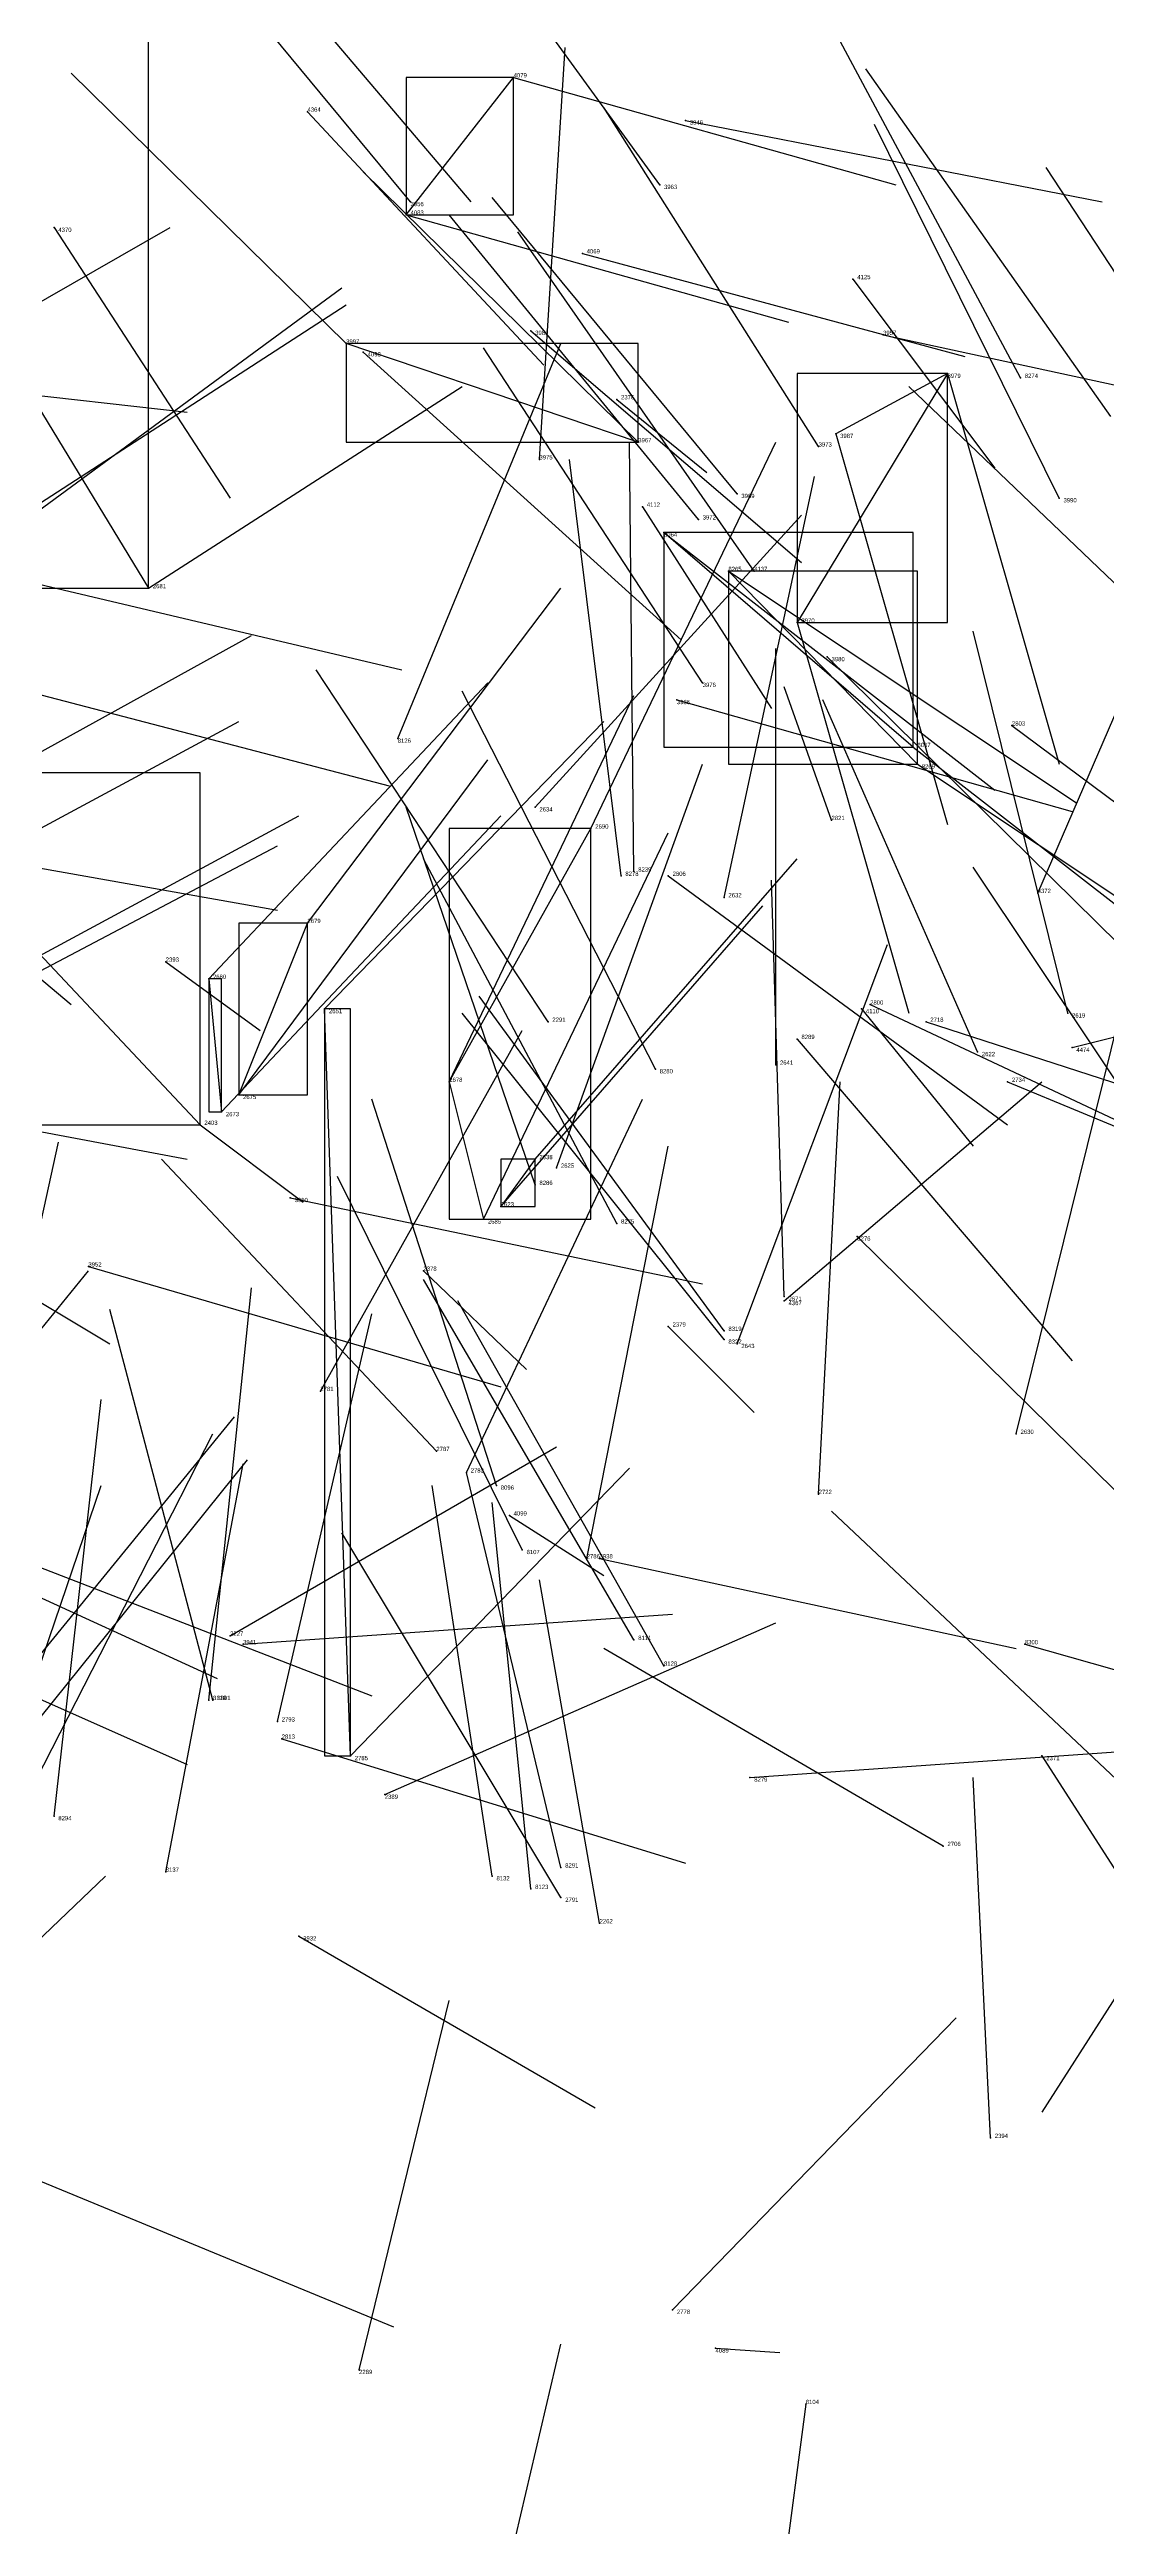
# Model space of a CAD drawing. Extents: x 59.1 to 70.8, y 600.3 to 605.1.
# Drawn here: x 67.192 to 67.438, y 603.293 to 603.869 of the extents above; entities that cross this region are included whole.
import ezdxf

# ---------------------------------------------------------------- set-up
doc = ezdxf.new("R2010")
doc.units = 0
for name, color, linetype in [('Clients', 3, 'CONTINUOUS'), ('Facilities', 3, 'CONTINUOUS'), ('Facilities_lines', 3, 'CONTINUOUS'), ('Min_max_boxes', 1, 'CONTINUOUS'), ('Normals', 1, 'CONTINUOUS'), ('Source_points', 5, 'CONTINUOUS'), ('Text', 3, 'CONTINUOUS')]:
    doc.layers.add(name, color=color, linetype=linetype)

msp = doc.modelspace()

# ---------------------------------------------------------------- linework, layer by layer
at = {"layer": 'Clients', "color": 5}
for p in [(67.3, 603.863, 455.145), (67.261, 603.801, 458.218), (67.375, 603.78, 458.316), (67.335, 603.757, 458.496), (67.35, 603.748, 458.585), (67.215, 603.744, 451.6), (67.366, 603.736, 458.344), (67.318, 603.688, 451.539), (67.252, 603.666, 451.606), (67.256, 603.646, 451.485), (67.232, 603.622, 451.552), (67.227, 603.619, 448.531), (67.297, 603.6, 451.458), (67.293, 603.597, 451.522)]:
    msp.add_point(p, dxfattribs=at)
at = {"layer": 'Facilities', "color": 3}
for p in [(67.252, 603.855, 457.975), (67.34, 603.853, 454.955), (67.334, 603.838, 458.075), (67.275, 603.831, 455.132), (67.276, 603.834, 458.036), (67.193, 603.828, 457.966), (67.316, 603.822, 455.109), (67.379, 603.816, 455.818), (67.304, 603.804, 458.092), (67.386, 603.803, 454.803), (67.265, 603.799, 455.652), (67.401, 603.794, 458.379), (67.418, 603.793, 458.643), (67.324, 603.788, 448.491), (67.329, 603.778, 458.15), (67.371, 603.777, 458.216), (67.306, 603.774, 458.402), (67.352, 603.766, 458.126), (67.33, 603.763, 455.833), (67.343, 603.76, 458.215), (67.427, 603.765, 458.438), (67.356, 603.748, 458.277), (67.373, 603.728, 458.411), (67.344, 603.722, 458.306), (67.338, 603.718, 458.366), (67.273, 603.709, 462.153), (67.416, 603.712, 452.311), (67.393, 603.707, 458.473), (67.394, 603.703, 458.543), (67.305, 603.693, 451.47), (67.374, 603.69, 449.051), (67.325, 603.677, 458.674), (67.328, 603.678, 458.755), (67.336, 603.677, 452.3), (67.422, 603.673, 457.54), (67.349, 603.672, 451.45), (67.219, 603.657, 448.512), (67.229, 603.653, 451.554), (67.381, 603.646, 455.786), (67.383, 603.647, 452.012), (67.429, 603.645, 451.361), (67.308, 603.643, 453.176), (67.366, 603.639, 458.66), (67.396, 603.643, 451.937), (67.361, 603.633, 451.491), (67.408, 603.636, 451.338), (67.43, 603.637, 453.264), (67.285, 603.629, 451.535), (67.333, 603.632, 458.761), (67.415, 603.629, 451.867), (67.236, 603.626, 451.613), (67.305, 603.611, 451.466), (67.305, 603.605, 458.95), (67.31, 603.609, 451.493), (67.248, 603.602, 454.8), (67.324, 603.596, 458.875), (67.38, 603.593, 458.821), (67.201, 603.586, 454.737), (67.279, 603.585, 448.497), (67.363, 603.579, 451.392), (67.363, 603.578, 457.54), (67.336, 603.572, 448.457), (67.349, 603.571, 458.933), (67.349, 603.569, 458.86), (67.352, 603.568, 451.452), (67.255, 603.557, 452.154), (67.417, 603.547, 451.385), (67.282, 603.543, 452.471), (67.289, 603.538, 452.085), (67.296, 603.535, 459.558), (67.371, 603.533, 451.788), (67.299, 603.528, 455.638), (67.302, 603.52, 459.05), (67.317, 603.518, 452.016), (67.32, 603.518, 454.617), (67.234, 603.5, 452.537), (67.237, 603.498, 454.776), (67.328, 603.499, 459.037), (67.419, 603.498, 461.396), (67.335, 603.493, 459.103), (67.229, 603.485, 459.372), (67.23, 603.485, 459.272), (67.245, 603.48, 452.252), (67.246, 603.476, 449.263), (67.262, 603.472, 452.468), (67.423, 603.472, 448.447), (67.355, 603.467, 458.519), (67.27, 603.463, 448.986), (67.193, 603.458, 459.43), (67.4, 603.451, 451.965), (67.219, 603.445, 459.399), (67.295, 603.444, 459.248), (67.311, 603.446, 459.164), (67.304, 603.441, 459.346), (67.311, 603.439, 452.24), (67.32, 603.433, 449.58), (67.25, 603.43, 454.555), (67.411, 603.383, 448.841), (67.337, 603.343, 452.433), (67.347, 603.334, 455.769), (67.264, 603.329, 449.551), (67.368, 603.321, 459.71)]:
    msp.add_point(p, dxfattribs=at)
at = {"layer": 'Facilities_lines', "color": 3}
for p, q in [((67.103, 603.928, 451.488), (67.215, 603.744, 451.6)), ((67.275, 603.831, 455.132), (67.3, 603.863, 455.145)), ((67.329, 603.778, 458.15), (67.261, 603.801, 458.218)), ((67.401, 603.794, 458.379), (67.366, 603.736, 458.344)), ((67.401, 603.794, 458.379), (67.375, 603.78, 458.316)), ((67.393, 603.707, 458.473), (67.335, 603.757, 458.496)), ((67.394, 603.703, 458.543), (67.35, 603.748, 458.585)), ((67.15, 603.701, 448.588), (67.227, 603.619, 448.531)), ((67.285, 603.629, 451.535), (67.318, 603.688, 451.539)), ((67.236, 603.626, 451.613), (67.252, 603.666, 451.606)), ((67.229, 603.653, 451.554), (67.232, 603.622, 451.552)), ((67.262, 603.472, 452.468), (67.256, 603.646, 451.485)), ((67.285, 603.629, 451.535), (67.293, 603.597, 451.522)), ((67.305, 603.611, 451.466), (67.297, 603.6, 451.458))]:
    msp.add_line(p, q, dxfattribs=at)
at = {"layer": 'Min_max_boxes', "color": 1}
for p, q in [((67.215, 603.744, 451.488), (67.215, 603.928, 451.488)), ((67.215, 603.744, 451.6), (67.215, 603.928, 451.6)), ((67.3, 603.863, 455.132), (67.275, 603.863, 455.132)), ((67.275, 603.863, 455.132), (67.275, 603.831, 455.132)), ((67.3, 603.863, 455.145), (67.275, 603.863, 455.145)), ((67.275, 603.863, 455.145), (67.275, 603.831, 455.145)), ((67.275, 603.863, 455.132), (67.275, 603.863, 455.145)), ((67.3, 603.831, 455.132), (67.3, 603.863, 455.132)), ((67.3, 603.831, 455.145), (67.3, 603.863, 455.145)), ((67.3, 603.863, 455.132), (67.3, 603.863, 455.145)), ((67.275, 603.831, 455.132), (67.3, 603.831, 455.132)), ((67.275, 603.831, 455.145), (67.3, 603.831, 455.145)), ((67.275, 603.831, 455.132), (67.275, 603.831, 455.145)), ((67.3, 603.831, 455.132), (67.3, 603.831, 455.145)), ((67.329, 603.801, 458.15), (67.261, 603.801, 458.15)), ((67.261, 603.801, 458.15), (67.261, 603.778, 458.15)), ((67.329, 603.801, 458.218), (67.261, 603.801, 458.218)), ((67.261, 603.801, 458.218), (67.261, 603.778, 458.218)), ((67.261, 603.801, 458.15), (67.261, 603.801, 458.218)), ((67.329, 603.778, 458.15), (67.329, 603.801, 458.15)), ((67.329, 603.778, 458.218), (67.329, 603.801, 458.218)), ((67.329, 603.801, 458.15), (67.329, 603.801, 458.218)), ((67.401, 603.794, 458.316), (67.366, 603.794, 458.316)), ((67.366, 603.794, 458.316), (67.366, 603.736, 458.316)), ((67.401, 603.794, 458.379), (67.366, 603.794, 458.379)), ((67.366, 603.794, 458.379), (67.366, 603.736, 458.379)), ((67.366, 603.794, 458.316), (67.366, 603.794, 458.379)), ((67.401, 603.736, 458.316), (67.401, 603.794, 458.316)), ((67.401, 603.736, 458.379), (67.401, 603.794, 458.379)), ((67.401, 603.794, 458.316), (67.401, 603.794, 458.379)), ((67.261, 603.778, 458.15), (67.329, 603.778, 458.15)), ((67.261, 603.778, 458.218), (67.329, 603.778, 458.218)), ((67.261, 603.778, 458.15), (67.261, 603.778, 458.218)), ((67.329, 603.778, 458.15), (67.329, 603.778, 458.218)), ((67.393, 603.757, 458.473), (67.335, 603.757, 458.473)), ((67.335, 603.757, 458.473), (67.335, 603.707, 458.473)), ((67.393, 603.757, 458.496), (67.335, 603.757, 458.496)), ((67.335, 603.757, 458.496), (67.335, 603.707, 458.496)), ((67.335, 603.757, 458.473), (67.335, 603.757, 458.496)), ((67.393, 603.707, 458.473), (67.393, 603.757, 458.473)), ((67.393, 603.707, 458.496), (67.393, 603.757, 458.496)), ((67.393, 603.757, 458.473), (67.393, 603.757, 458.496)), ((67.394, 603.748, 458.543), (67.35, 603.748, 458.543)), ((67.35, 603.748, 458.543), (67.35, 603.703, 458.543)), ((67.394, 603.748, 458.585), (67.35, 603.748, 458.585)), ((67.35, 603.748, 458.585), (67.35, 603.703, 458.585)), ((67.35, 603.748, 458.543), (67.35, 603.748, 458.585)), ((67.394, 603.703, 458.543), (67.394, 603.748, 458.543)), ((67.394, 603.703, 458.585), (67.394, 603.748, 458.585)), ((67.394, 603.748, 458.543), (67.394, 603.748, 458.585)), ((67.103, 603.744, 451.488), (67.215, 603.744, 451.488)), ((67.103, 603.744, 451.6), (67.215, 603.744, 451.6)), ((67.215, 603.744, 451.488), (67.215, 603.744, 451.6)), ((67.366, 603.736, 458.316), (67.401, 603.736, 458.316)), ((67.366, 603.736, 458.379), (67.401, 603.736, 458.379)), ((67.366, 603.736, 458.316), (67.366, 603.736, 458.379)), ((67.401, 603.736, 458.316), (67.401, 603.736, 458.379)), ((67.335, 603.707, 458.473), (67.393, 603.707, 458.473)), ((67.335, 603.707, 458.496), (67.393, 603.707, 458.496)), ((67.335, 603.707, 458.473), (67.335, 603.707, 458.496)), ((67.35, 603.703, 458.543), (67.394, 603.703, 458.543)), ((67.35, 603.703, 458.585), (67.394, 603.703, 458.585)), ((67.35, 603.703, 458.543), (67.35, 603.703, 458.585)), ((67.393, 603.707, 458.473), (67.393, 603.707, 458.496)), ((67.394, 603.703, 458.543), (67.394, 603.703, 458.585)), ((67.227, 603.701, 448.531), (67.15, 603.701, 448.531)), ((67.227, 603.701, 448.588), (67.15, 603.701, 448.588)), ((67.227, 603.619, 448.531), (67.227, 603.701, 448.531)), ((67.227, 603.619, 448.588), (67.227, 603.701, 448.588)), ((67.227, 603.701, 448.531), (67.227, 603.701, 448.588)), ((67.318, 603.688, 451.522), (67.285, 603.688, 451.522)), ((67.285, 603.688, 451.522), (67.285, 603.597, 451.522)), ((67.318, 603.688, 451.539), (67.285, 603.688, 451.539)), ((67.285, 603.688, 451.539), (67.285, 603.597, 451.539)), ((67.285, 603.688, 451.522), (67.285, 603.688, 451.539)), ((67.318, 603.597, 451.522), (67.318, 603.688, 451.522)), ((67.318, 603.597, 451.539), (67.318, 603.688, 451.539)), ((67.318, 603.688, 451.522), (67.318, 603.688, 451.539)), ((67.252, 603.666, 451.606), (67.236, 603.666, 451.606)), ((67.236, 603.666, 451.606), (67.236, 603.626, 451.606)), ((67.252, 603.666, 451.613), (67.236, 603.666, 451.613)), ((67.236, 603.666, 451.613), (67.236, 603.626, 451.613)), ((67.236, 603.666, 451.606), (67.236, 603.666, 451.613)), ((67.252, 603.626, 451.606), (67.252, 603.666, 451.606)), ((67.252, 603.626, 451.613), (67.252, 603.666, 451.613)), ((67.252, 603.666, 451.606), (67.252, 603.666, 451.613)), ((67.232, 603.653, 451.552), (67.229, 603.653, 451.552)), ((67.229, 603.653, 451.552), (67.229, 603.622, 451.552)), ((67.232, 603.653, 451.554), (67.229, 603.653, 451.554)), ((67.229, 603.653, 451.554), (67.229, 603.622, 451.554)), ((67.229, 603.653, 451.552), (67.229, 603.653, 451.554)), ((67.232, 603.622, 451.552), (67.232, 603.653, 451.552)), ((67.232, 603.622, 451.554), (67.232, 603.653, 451.554)), ((67.232, 603.653, 451.552), (67.232, 603.653, 451.554)), ((67.262, 603.646, 451.485), (67.256, 603.646, 451.485)), ((67.256, 603.646, 451.485), (67.256, 603.472, 451.485)), ((67.262, 603.646, 452.468), (67.256, 603.646, 452.468)), ((67.256, 603.646, 452.468), (67.256, 603.472, 452.468)), ((67.256, 603.646, 451.485), (67.256, 603.646, 452.468)), ((67.262, 603.472, 451.485), (67.262, 603.646, 451.485)), ((67.262, 603.472, 452.468), (67.262, 603.646, 452.468)), ((67.262, 603.646, 451.485), (67.262, 603.646, 452.468)), ((67.229, 603.622, 451.552), (67.232, 603.622, 451.552)), ((67.229, 603.622, 451.554), (67.232, 603.622, 451.554)), ((67.229, 603.622, 451.552), (67.229, 603.622, 451.554)), ((67.232, 603.622, 451.552), (67.232, 603.622, 451.554)), ((67.236, 603.626, 451.606), (67.252, 603.626, 451.606)), ((67.236, 603.626, 451.613), (67.252, 603.626, 451.613)), ((67.236, 603.626, 451.606), (67.236, 603.626, 451.613)), ((67.252, 603.626, 451.606), (67.252, 603.626, 451.613)), ((67.15, 603.619, 448.531), (67.227, 603.619, 448.531)), ((67.15, 603.619, 448.588), (67.227, 603.619, 448.588)), ((67.227, 603.619, 448.531), (67.227, 603.619, 448.588)), ((67.305, 603.611, 451.458), (67.297, 603.611, 451.458)), ((67.297, 603.611, 451.458), (67.297, 603.6, 451.458)), ((67.305, 603.611, 451.466), (67.297, 603.611, 451.466)), ((67.297, 603.611, 451.466), (67.297, 603.6, 451.466)), ((67.297, 603.611, 451.458), (67.297, 603.611, 451.466)), ((67.305, 603.6, 451.458), (67.305, 603.611, 451.458)), ((67.305, 603.6, 451.466), (67.305, 603.611, 451.466)), ((67.305, 603.611, 451.458), (67.305, 603.611, 451.466)), ((67.297, 603.6, 451.458), (67.305, 603.6, 451.458)), ((67.297, 603.6, 451.466), (67.305, 603.6, 451.466)), ((67.297, 603.6, 451.458), (67.297, 603.6, 451.466)), ((67.305, 603.6, 451.458), (67.305, 603.6, 451.466)), ((67.285, 603.597, 451.522), (67.318, 603.597, 451.522)), ((67.285, 603.597, 451.539), (67.318, 603.597, 451.539)), ((67.285, 603.597, 451.522), (67.285, 603.597, 451.539)), ((67.318, 603.597, 451.522), (67.318, 603.597, 451.539)), ((67.256, 603.472, 451.485), (67.262, 603.472, 451.485)), ((67.256, 603.472, 452.468), (67.262, 603.472, 452.468)), ((67.256, 603.472, 451.485), (67.256, 603.472, 452.468)), ((67.262, 603.472, 451.485), (67.262, 603.472, 452.468))]:
    msp.add_line(p, q, dxfattribs=at)
at = {"layer": 'Normals', "color": 1}
for p, q in [((67.334, 603.838, 458.075), (67.284, 603.907, 458.127)), ((67.276, 603.834, 458.036), (67.223, 603.898, 458.092)), ((67.234, 603.9, 458.154), (67.29, 603.834, 458.104)), ((67.418, 603.793, 458.643), (67.372, 603.879, 458.665)), ((67.306, 603.774, 458.402), (67.312, 603.87, 458.428)), ((67.261, 603.801, 458.218), (67.197, 603.864, 458.262)), ((67.439, 603.784, 458.736), (67.382, 603.865, 458.748)), ((67.3, 603.863, 455.145), (67.389, 603.838, 455.182)), ((67.252, 603.855, 457.975), (67.307, 603.796, 457.915)), ((67.371, 603.777, 458.216), (67.321, 603.856, 458.251)), ((67.34, 603.853, 454.955), (67.437, 603.834, 454.973)), ((67.427, 603.765, 458.438), (67.384, 603.852, 458.463)), ((67.329, 603.778, 458.15), (67.265, 603.841, 458.194)), ((67.477, 603.761, 458.835), (67.424, 603.842, 458.859)), ((67.352, 603.766, 458.126), (67.295, 603.835, 458.17)), ((67.275, 603.831, 455.132), (67.364, 603.806, 455.169)), ((67.343, 603.76, 458.215), (67.285, 603.831, 458.255)), ((67.145, 603.785, 451.517), (67.22, 603.828, 451.568)), ((67.193, 603.828, 457.966), (67.234, 603.765, 457.9)), ((67.356, 603.748, 458.277), (67.301, 603.827, 458.304)), ((67.316, 603.822, 455.109), (67.405, 603.798, 455.148)), ((67.188, 603.761, 451.517), (67.26, 603.814, 451.562)), ((67.379, 603.816, 455.818), (67.412, 603.772, 455.901)), ((67.187, 603.762, 451.668), (67.261, 603.81, 451.715)), ((67.273, 603.709, 462.153), (67.311, 603.801, 462.158)), ((67.344, 603.722, 458.306), (67.293, 603.8, 458.342)), ((67.304, 603.804, 458.092), (67.367, 603.75, 458.036)), ((67.386, 603.803, 454.803), (67.483, 603.782, 454.812)), ((67.127, 603.796, 455.386), (67.224, 603.785, 455.409)), ((67.265, 603.799, 455.652), (67.339, 603.732, 455.646)), ((67.401, 603.794, 458.379), (67.427, 603.703, 458.348)), ((67.215, 603.744, 451.6), (67.288, 603.791, 451.65)), ((67.462, 603.724, 458.632), (67.392, 603.791, 458.656)), ((67.324, 603.788, 448.491), (67.345, 603.771, 448.587)), ((67.318, 603.688, 451.539), (67.361, 603.778, 451.549)), ((67.328, 603.678, 458.755), (67.327, 603.778, 458.755)), ((67.375, 603.78, 458.316), (67.401, 603.689, 458.284)), ((67.325, 603.677, 458.674), (67.313, 603.774, 458.695)), ((67.349, 603.672, 451.45), (67.37, 603.77, 451.446)), ((67.305, 603.693, 451.47), (67.367, 603.761, 451.509)), ((67.33, 603.763, 455.833), (67.36, 603.716, 455.916)), ((67.335, 603.757, 458.496), (67.412, 603.697, 458.474)), ((67.35, 603.748, 458.585), (67.431, 603.694, 458.563)), ((67.181, 603.747, 454.984), (67.274, 603.725, 455.013)), ((67.252, 603.666, 451.606), (67.311, 603.744, 451.629)), ((67.422, 603.673, 457.54), (67.454, 603.747, 457.599)), ((67.163, 603.691, 451.615), (67.239, 603.733, 451.665)), ((67.366, 603.736, 458.344), (67.392, 603.645, 458.313)), ((67.429, 603.645, 451.361), (67.407, 603.734, 451.322)), ((67.308, 603.643, 453.176), (67.254, 603.725, 453.155)), ((67.361, 603.633, 451.491), (67.361, 603.73, 451.466)), ((67.373, 603.728, 458.411), (67.441, 603.661, 458.382)), ((67.179, 603.722, 455.021), (67.271, 603.698, 455.053)), ((67.229, 603.653, 451.554), (67.294, 603.722, 451.586)), ((67.285, 603.629, 451.535), (67.328, 603.719, 451.545)), ((67.333, 603.632, 458.761), (67.288, 603.72, 458.777)), ((67.374, 603.69, 449.051), (67.363, 603.721, 449.146)), ((67.338, 603.718, 458.366), (67.43, 603.692, 458.338)), ((67.408, 603.636, 451.338), (67.372, 603.718, 451.293)), ((67.16, 603.672, 451.654), (67.236, 603.713, 451.704)), ((67.256, 603.646, 451.485), (67.321, 603.713, 451.521)), ((67.416, 603.712, 452.311), (67.494, 603.654, 452.334)), ((67.236, 603.626, 451.613), (67.294, 603.704, 451.638)), ((67.31, 603.609, 451.493), (67.344, 603.703, 451.494)), ((67.393, 603.707, 458.473), (67.47, 603.647, 458.451)), ((67.394, 603.703, 458.543), (67.475, 603.649, 458.521)), ((67.14, 603.695, 458.06), (67.197, 603.647, 457.993)), ((67.174, 603.65, 451.676), (67.25, 603.691, 451.726)), ((67.232, 603.622, 451.552), (67.297, 603.691, 451.584)), ((67.305, 603.605, 458.95), (67.275, 603.693, 458.987)), ((67.149, 603.686, 454.884), (67.245, 603.669, 454.907)), ((67.293, 603.597, 451.522), (67.336, 603.687, 451.532)), ((67.171, 603.645, 451.617), (67.245, 603.684, 451.671)), ((67.324, 603.596, 458.875), (67.279, 603.681, 458.901)), ((67.305, 603.611, 451.466), (67.366, 603.681, 451.504)), ((67.457, 603.604, 451.274), (67.407, 603.679, 451.231)), ((67.336, 603.677, 452.3), (67.415, 603.619, 452.32)), ((67.363, 603.579, 451.392), (67.36, 603.676, 451.368)), ((67.297, 603.6, 451.458), (67.358, 603.67, 451.496)), ((67.219, 603.657, 448.512), (67.241, 603.641, 448.608)), ((67.352, 603.568, 451.452), (67.387, 603.661, 451.467)), ((67.43, 603.637, 453.264), (67.526, 603.661, 453.277)), ((67.349, 603.569, 458.86), (67.288, 603.645, 458.882)), ((67.349, 603.571, 458.933), (67.292, 603.649, 458.959)), ((67.381, 603.646, 455.786), (67.407, 603.614, 455.877)), ((67.383, 603.647, 452.012), (67.466, 603.608, 452.052)), ((67.417, 603.547, 451.385), (67.441, 603.644, 451.385)), ((67.255, 603.557, 452.154), (67.302, 603.641, 452.18)), ((67.366, 603.639, 458.66), (67.43, 603.564, 458.643)), ((67.396, 603.643, 451.937), (67.473, 603.618, 451.995)), ((67.128, 603.629, 454.87), (67.224, 603.611, 454.891)), ((67.363, 603.578, 457.54), (67.423, 603.629, 457.601)), ((67.371, 603.533, 451.788), (67.376, 603.629, 451.815)), ((67.415, 603.629, 451.867), (67.502, 603.593, 451.901)), ((67.296, 603.535, 459.558), (67.267, 603.625, 459.525)), ((67.289, 603.538, 452.085), (67.33, 603.625, 452.112)), ((67.173, 603.519, 452.314), (67.194, 603.615, 452.332)), ((67.227, 603.619, 448.531), (67.251, 603.601, 448.626)), ((67.134, 603.611, 458.119), (67.206, 603.568, 458.065)), ((67.282, 603.543, 452.471), (67.218, 603.611, 452.437)), ((67.317, 603.518, 452.016), (67.336, 603.614, 452.037)), ((67.302, 603.52, 459.05), (67.259, 603.607, 459.073)), ((67.248, 603.602, 454.8), (67.344, 603.582, 454.821)), ((67.38, 603.593, 458.821), (67.451, 603.523, 458.81)), ((67.14, 603.51, 452.749), (67.201, 603.585, 452.775)), ((67.201, 603.586, 454.737), (67.297, 603.558, 454.733)), ((67.229, 603.485, 459.372), (67.239, 603.581, 459.398)), ((67.279, 603.585, 448.497), (67.303, 603.562, 448.591)), ((67.328, 603.499, 459.037), (67.279, 603.583, 459.06)), ((67.23, 603.485, 459.272), (67.206, 603.576, 459.306)), ((67.245, 603.48, 452.252), (67.267, 603.575, 452.272)), ((67.335, 603.493, 459.103), (67.287, 603.578, 459.124)), ((67.336, 603.572, 448.457), (67.356, 603.552, 448.553)), ((67.193, 603.458, 459.43), (67.204, 603.555, 459.451)), ((67.173, 603.475, 452.61), (67.235, 603.551, 452.631)), ((67.185, 603.459, 452.544), (67.23, 603.547, 452.562)), ((67.177, 603.465, 452.645), (67.238, 603.541, 452.668)), ((67.219, 603.445, 459.399), (67.237, 603.54, 459.423)), ((67.234, 603.5, 452.537), (67.31, 603.544, 452.584)), ((67.172, 603.441, 452.507), (67.204, 603.535, 452.521)), ((67.262, 603.472, 452.468), (67.327, 603.539, 452.504)), ((67.295, 603.444, 459.248), (67.281, 603.535, 459.287)), ((67.311, 603.446, 459.164), (67.289, 603.538, 459.195)), ((67.304, 603.441, 459.346), (67.295, 603.531, 459.389)), ((67.443, 603.464, 451.954), (67.374, 603.529, 451.922)), ((67.148, 603.528, 454.684), (67.231, 603.49, 454.643)), ((67.311, 603.439, 452.24), (67.26, 603.524, 452.225)), ((67.299, 603.528, 455.638), (67.321, 603.514, 455.734)), ((67.174, 603.522, 449.265), (67.267, 603.486, 449.254)), ((67.32, 603.518, 454.617), (67.417, 603.497, 454.631)), ((67.32, 603.433, 449.58), (67.306, 603.513, 449.638)), ((67.143, 603.506, 458.163), (67.224, 603.47, 458.116)), ((67.237, 603.498, 454.776), (67.337, 603.505, 454.781)), ((67.27, 603.463, 448.986), (67.361, 603.503, 448.996)), ((67.4, 603.451, 451.965), (67.321, 603.497, 451.924)), ((67.419, 603.498, 461.396), (67.507, 603.473, 461.356)), ((67.246, 603.476, 449.263), (67.34, 603.447, 449.246)), ((67.355, 603.467, 458.519), (67.455, 603.474, 458.521)), ((67.423, 603.472, 448.447), (67.441, 603.444, 448.541)), ((67.411, 603.383, 448.841), (67.407, 603.467, 448.894)), ((67.135, 603.377, 449.46), (67.205, 603.444, 449.483)), ((67.453, 603.436, 461.679), (67.423, 603.389, 461.762)), ((67.25, 603.43, 454.555), (67.319, 603.39, 454.494)), ((67.264, 603.329, 449.551), (67.285, 603.415, 449.597)), ((67.337, 603.343, 452.433), (67.403, 603.411, 452.465)), ((67.18, 603.377, 456.603), (67.272, 603.339, 456.594)), ((67.292, 603.254, 449.586), (67.311, 603.335, 449.641)), ((67.347, 603.334, 455.769), (67.362, 603.333, 455.868)), ((67.368, 603.321, 459.71), (67.361, 603.268, 459.795))]:
    msp.add_line(p, q, dxfattribs=at)
at = {"layer": 'Source_points', "color": 5}
for p in [(67.3, 603.863, 455.145), (67.252, 603.855, 457.975), (67.34, 603.853, 454.955), (67.334, 603.838, 458.075), (67.275, 603.831, 455.132), (67.276, 603.834, 458.036), (67.193, 603.828, 457.966), (67.316, 603.822, 455.109), (67.379, 603.816, 455.818), (67.261, 603.801, 458.218), (67.304, 603.804, 458.092), (67.386, 603.803, 454.803), (67.265, 603.799, 455.652), (67.401, 603.794, 458.379), (67.418, 603.793, 458.643), (67.324, 603.788, 448.491), (67.329, 603.778, 458.15), (67.371, 603.777, 458.216), (67.375, 603.78, 458.316), (67.306, 603.774, 458.402), (67.352, 603.766, 458.126), (67.33, 603.763, 455.833), (67.343, 603.76, 458.215), (67.427, 603.765, 458.438), (67.335, 603.757, 458.496), (67.35, 603.748, 458.585), (67.356, 603.748, 458.277), (67.215, 603.744, 451.6), (67.366, 603.736, 458.344), (67.373, 603.728, 458.411), (67.344, 603.722, 458.306), (67.338, 603.718, 458.366), (67.273, 603.709, 462.153), (67.416, 603.712, 452.311), (67.393, 603.707, 458.473), (67.394, 603.703, 458.543), (67.305, 603.693, 451.47), (67.374, 603.69, 449.051), (67.318, 603.688, 451.539), (67.325, 603.677, 458.674), (67.328, 603.678, 458.755), (67.336, 603.677, 452.3), (67.422, 603.673, 457.54), (67.349, 603.672, 451.45), (67.252, 603.666, 451.606), (67.219, 603.657, 448.512), (67.229, 603.653, 451.554), (67.256, 603.646, 451.485), (67.381, 603.646, 455.786), (67.383, 603.647, 452.012), (67.429, 603.645, 451.361), (67.308, 603.643, 453.176), (67.366, 603.639, 458.66), (67.396, 603.643, 451.937), (67.361, 603.633, 451.491), (67.408, 603.636, 451.338), (67.43, 603.637, 453.264), (67.285, 603.629, 451.535), (67.333, 603.632, 458.761), (67.415, 603.629, 451.867), (67.232, 603.622, 451.552), (67.236, 603.626, 451.613), (67.227, 603.619, 448.531), (67.305, 603.611, 451.466), (67.305, 603.605, 458.95), (67.31, 603.609, 451.493), (67.248, 603.602, 454.8), (67.297, 603.6, 451.458), (67.293, 603.597, 451.522), (67.324, 603.596, 458.875), (67.38, 603.593, 458.821), (67.201, 603.586, 454.737), (67.279, 603.585, 448.497), (67.363, 603.579, 451.392), (67.363, 603.578, 457.54), (67.336, 603.572, 448.457), (67.349, 603.571, 458.933), (67.349, 603.569, 458.86), (67.352, 603.568, 451.452), (67.255, 603.557, 452.154), (67.417, 603.547, 451.385), (67.282, 603.543, 452.471), (67.289, 603.538, 452.085), (67.296, 603.535, 459.558), (67.371, 603.533, 451.788), (67.299, 603.528, 455.638), (67.302, 603.52, 459.05), (67.317, 603.518, 452.016), (67.32, 603.518, 454.617), (67.234, 603.5, 452.537), (67.237, 603.498, 454.776), (67.328, 603.499, 459.037), (67.419, 603.498, 461.396), (67.335, 603.493, 459.103), (67.229, 603.485, 459.372), (67.23, 603.485, 459.272), (67.245, 603.48, 452.252), (67.246, 603.476, 449.263), (67.262, 603.472, 452.468), (67.423, 603.472, 448.447), (67.355, 603.467, 458.519), (67.27, 603.463, 448.986), (67.193, 603.458, 459.43), (67.4, 603.451, 451.965), (67.219, 603.445, 459.399), (67.295, 603.444, 459.248), (67.311, 603.446, 459.164), (67.304, 603.441, 459.346), (67.311, 603.439, 452.24), (67.32, 603.433, 449.58), (67.25, 603.43, 454.555), (67.411, 603.383, 448.841), (67.337, 603.343, 452.433), (67.347, 603.334, 455.769), (67.264, 603.329, 449.551), (67.368, 603.321, 459.71)]:
    msp.add_point(p, dxfattribs=at)

# ---------------------------------------------------------------- texts
at = {"layer": 'Text', "color": 3}
for s, p in [('4079', (67.3, 603.863, 455.145)), ('4364', (67.252, 603.855, 457.975)), ('3946', (67.341, 603.852, 454.955)), ('3963', (67.335, 603.837, 458.075)), ('4083', (67.276, 603.831, 455.132)), ('3956', (67.276, 603.833, 458.036)), ('4370', (67.194, 603.827, 457.966)), ('4069', (67.317, 603.822, 455.109)), ('4125', (67.38, 603.816, 455.818)), ('3997', (67.261, 603.801, 458.218)), ('3981', (67.305, 603.803, 458.092)), ('3957', (67.386, 603.803, 454.803)), ('4098', (67.266, 603.798, 455.652)), ('3979', (67.401, 603.793, 458.379)), ('8274', (67.419, 603.793, 458.643)), ('2376', (67.325, 603.788, 448.491)), ('3967', (67.329, 603.778, 458.15)), ('3973', (67.371, 603.777, 458.216)), ('3987', (67.376, 603.779, 458.316)), ('3975', (67.306, 603.774, 458.402)), ('3969', (67.353, 603.765, 458.126)), ('3990', (67.428, 603.764, 458.438)), ('4112', (67.331, 603.763, 455.833)), ('3972', (67.344, 603.76, 458.215)), ('8064', (67.335, 603.756, 458.496)), ('8265', (67.35, 603.748, 458.585)), ('4137', (67.356, 603.748, 458.277)), ('2681', (67.216, 603.744, 451.6)), ('3970', (67.367, 603.736, 458.344)), ('3980', (67.374, 603.727, 458.411)), ('3976', (67.344, 603.721, 458.306)), ('3985', (67.338, 603.717, 458.366)), ('8126', (67.273, 603.708, 462.153)), ('8067', (67.394, 603.707, 458.473)), ('2803', (67.416, 603.712, 452.311)), ('8269', (67.395, 603.702, 458.543)), ('2634', (67.306, 603.692, 451.47)), ('2821', (67.374, 603.69, 449.051)), ('2690', (67.319, 603.688, 451.539)), ('8239', (67.329, 603.678, 458.755)), ('8278', (67.326, 603.677, 458.674)), ('2806', (67.337, 603.677, 452.3)), ('2632', (67.35, 603.672, 451.45)), ('4372', (67.422, 603.673, 457.54)), ('2679', (67.252, 603.666, 451.606)), ('2393', (67.219, 603.657, 448.512)), ('2680', (67.23, 603.653, 451.554)), ('2651', (67.257, 603.645, 451.485)), ('2291', (67.309, 603.643, 453.176)), ('4110', (67.382, 603.645, 455.786)), ('2800', (67.383, 603.647, 452.012)), ('2718', (67.397, 603.643, 451.937)), ('2619', (67.43, 603.644, 451.361)), ('8289', (67.367, 603.639, 458.66)), ('2641', (67.362, 603.633, 451.491)), ('2622', (67.409, 603.635, 451.338)), ('4474', (67.431, 603.636, 453.264)), ('2678', (67.285, 603.629, 451.535)), ('8280', (67.334, 603.631, 458.761)), ('2734', (67.416, 603.629, 451.867)), ('2673', (67.233, 603.621, 451.552)), ('2675', (67.237, 603.625, 451.613)), ('2403', (67.228, 603.619, 448.531)), ('2638', (67.306, 603.611, 451.466)), ('2625', (67.311, 603.609, 451.493)), ('8286', (67.306, 603.605, 458.95)), ('3960', (67.249, 603.601, 454.8)), ('2623', (67.297, 603.6, 451.458)), ('2685', (67.294, 603.596, 451.522)), ('8275', (67.325, 603.596, 458.875)), ('8276', (67.38, 603.592, 458.821)), ('3952', (67.201, 603.586, 454.737)), ('2378', (67.279, 603.585, 448.497)), ('4367', (67.364, 603.577, 457.54)), ('2671', (67.364, 603.578, 451.392)), ('2379', (67.337, 603.572, 448.457)), ('8319', (67.35, 603.571, 458.933)), ('8322', (67.35, 603.568, 458.86)), ('2643', (67.353, 603.567, 451.452)), ('2781', (67.255, 603.557, 452.154)), ('2630', (67.418, 603.547, 451.385)), ('2787', (67.282, 603.543, 452.471)), ('2783', (67.29, 603.538, 452.085)), ('8096', (67.297, 603.534, 459.558)), ('4099', (67.3, 603.528, 455.638)), ('2722', (67.371, 603.533, 451.788)), ('8107', (67.303, 603.519, 459.05)), ('2786', (67.317, 603.518, 452.016)), ('3938', (67.32, 603.518, 454.617)), ('2227', (67.234, 603.5, 452.537)), ('8111', (67.329, 603.499, 459.037)), ('3941', (67.237, 603.498, 454.776)), ('8128', (67.335, 603.493, 459.103)), ('8300', (67.419, 603.498, 461.396)), ('8119', (67.23, 603.485, 459.372)), ('8301', (67.231, 603.485, 459.272)), ('2793', (67.246, 603.48, 452.252)), ('2813', (67.246, 603.476, 449.263)), ('2785', (67.263, 603.471, 452.468)), ('2371', (67.424, 603.471, 448.447)), ('8279', (67.356, 603.466, 458.519)), ('2389', (67.27, 603.462, 448.986)), ('8294', (67.194, 603.457, 459.43)), ('2706', (67.401, 603.451, 451.965)), ('8137', (67.219, 603.445, 459.399)), ('8132', (67.296, 603.443, 459.248)), ('8123', (67.305, 603.441, 459.346)), ('8291', (67.312, 603.446, 459.164)), ('2791', (67.312, 603.438, 452.24)), ('2262', (67.32, 603.433, 449.58)), ('3932', (67.251, 603.429, 454.555)), ('2394', (67.412, 603.383, 448.841)), ('2778', (67.338, 603.342, 452.433)), ('4089', (67.347, 603.333, 455.769)), ('2289', (67.264, 603.328, 449.551)), ('8104', (67.368, 603.321, 459.71))]:
    msp.add_text(s, height=0.001, dxfattribs=at).set_placement(p)

doc.saveas('drawing.dxf')
